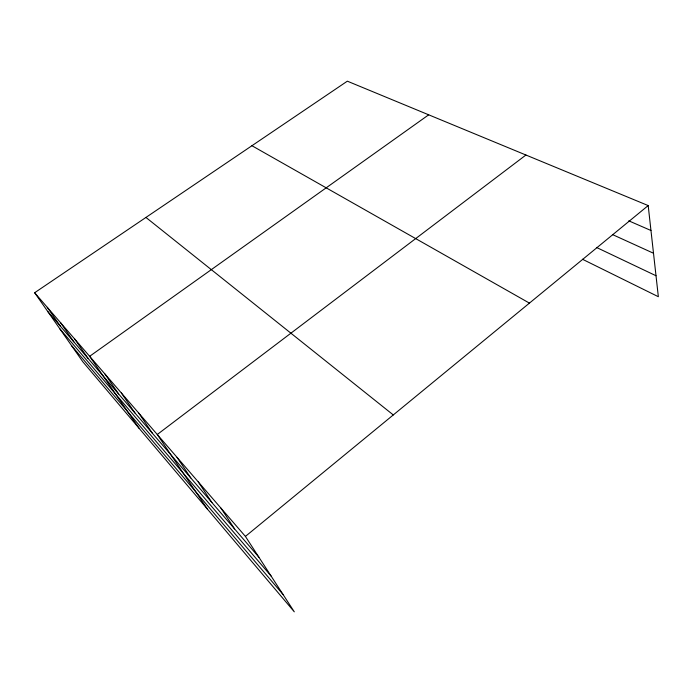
<?xml version="1.0" encoding="UTF-8"?>
<svg xmlns="http://www.w3.org/2000/svg" width="693" height="693" viewBox="0 0 693 693"><rect width="100%" height="100%" fill="white"/><g stroke="black" fill="none" stroke-linecap="round" stroke-linejoin="round"><path stroke-width="1.04" d="M245.409 536.408L648.189 205.57L347.34 81.176L34.65 292.732L82.839 361.781L294.291 611.824L245.409 536.408L34.65 292.732M525.926 155.024L157.276 434.502L207.372 509.043M428.69 114.821L89.64 356.306L139.215 428.447M628.776 220.833L650.97 230.5M612.447 234.546L653.508 253.248M596.396 247.401L656.011 275.745M582.466 259.251L658.35 296.717L648.189 205.57M251.94 145.721L529.426 303.118M145.937 217.437L393.295 414.942M47.678 311.408L258.913 557.241M59.667 328.586L271.154 576.117M71.622 345.703L283.168 594.655M47.263 307.311L60.421 326.23M60.594 322.721L73.865 341.874M74.697 339.024L88.08 358.42M105.033 374.099L118.598 393.936M121.37 392.992L135.005 413.037M138.747 413.089L152.443 433.324M177.061 457.38L190.783 477.945M198.241 481.869L211.937 502.564M220.963 508.142L234.589 528.924"/></g></svg>
